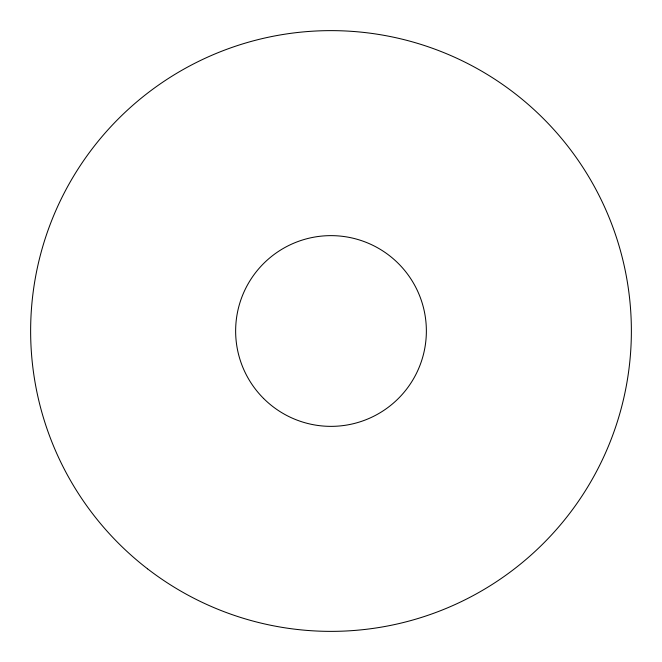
<?xml version="1.0" encoding="UTF-8"?>
<svg xmlns="http://www.w3.org/2000/svg" width="662" height="662" viewBox="0 0 662 662"><rect width="100%" height="100%" fill="white"/><g stroke="black" fill="none" stroke-linecap="round" stroke-linejoin="round"><path stroke-width="0.99" d="M147.535 568.823A300.366 300.366 0 0 0 628.701 370.977A300.366 300.366 0 0 0 216.772 53.2A300.366 300.366 0 0 0 147.535 568.823M263.567 398.433A95.369 95.369 0 0 0 423.117 355.684A95.369 95.369 0 0 0 306.316 238.883A95.369 95.369 0 0 0 263.567 398.433"/></g></svg>
